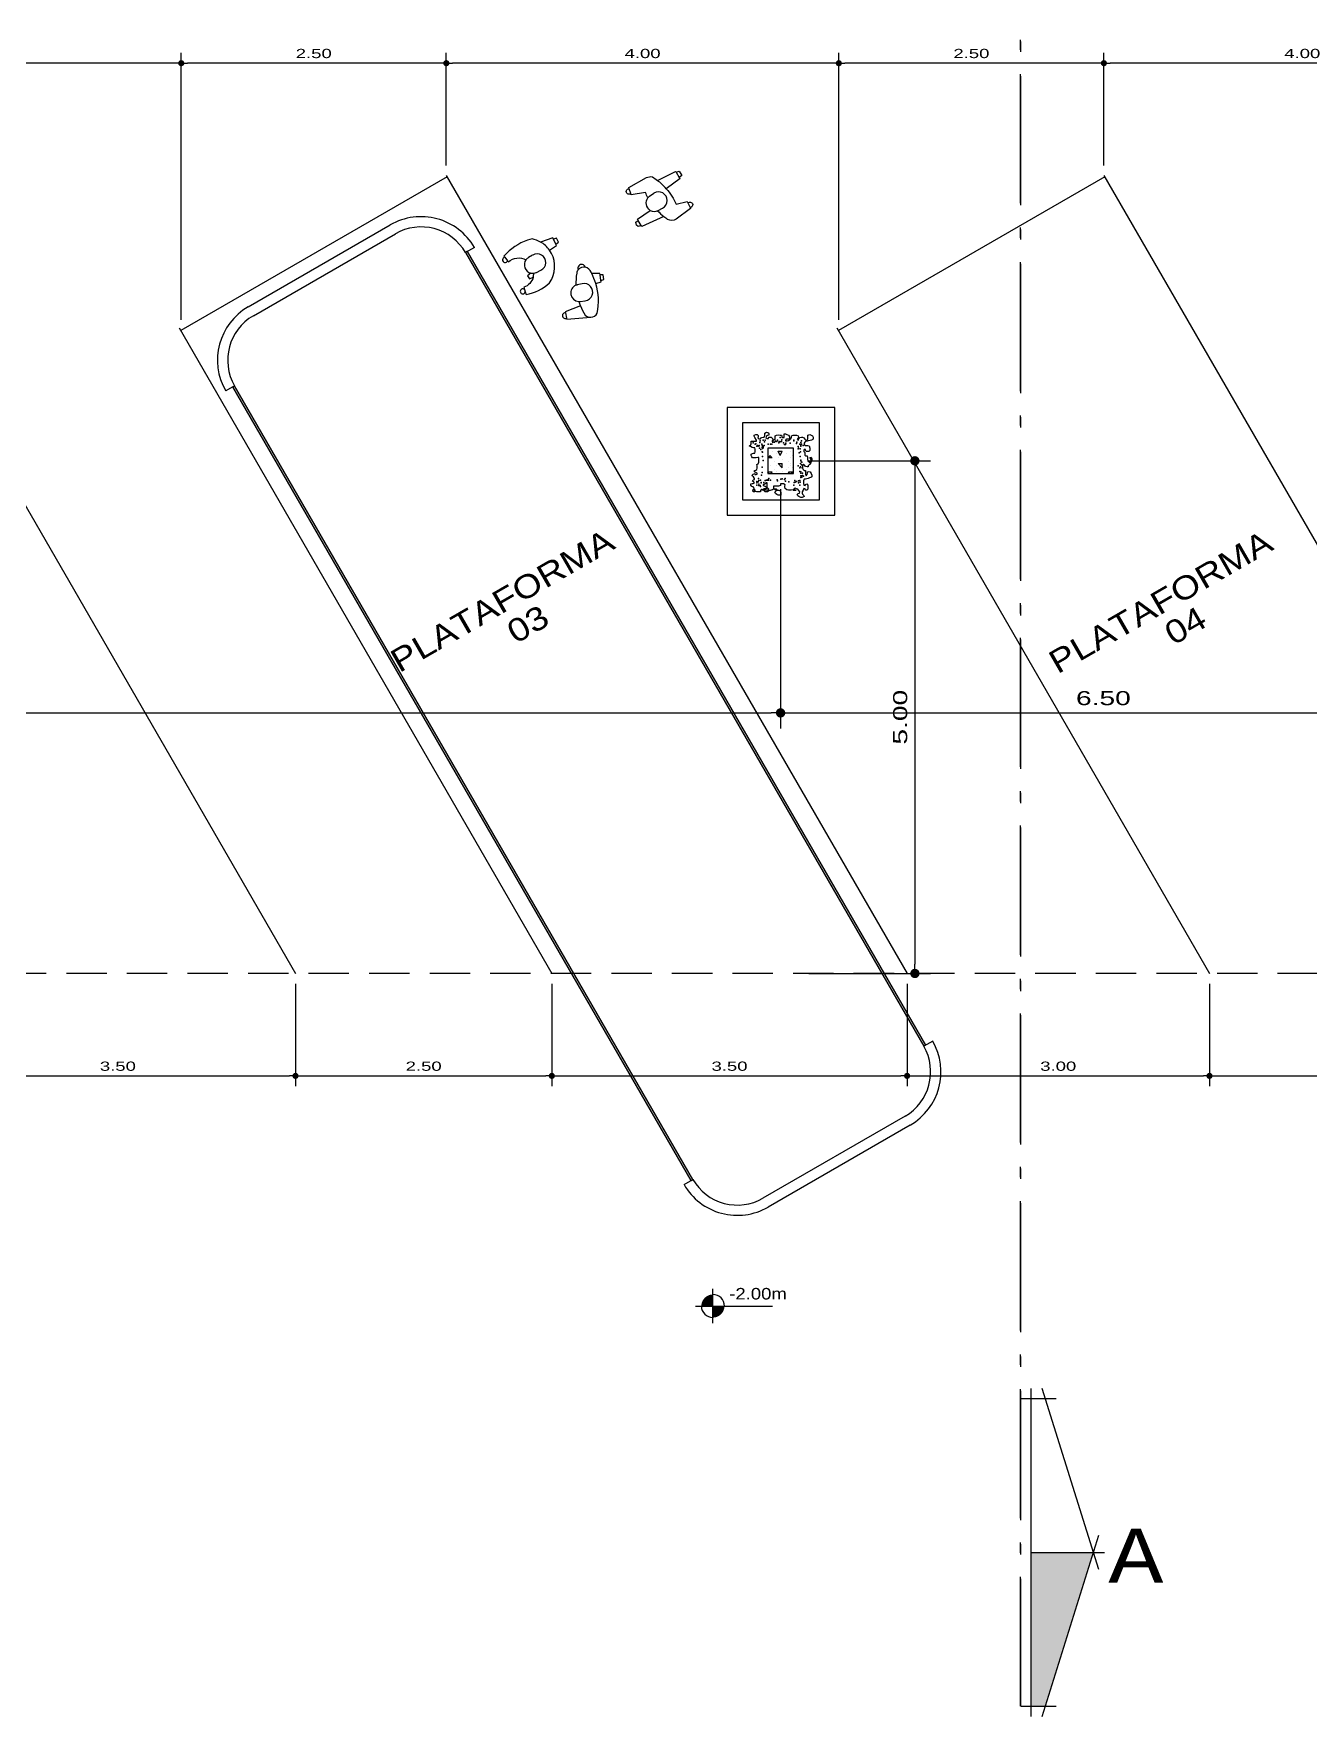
# Model space of a CAD drawing. Extents: x -13.6 to 37.9, y -332.9 to -283.8.
# Drawn here: x 1.12 to 13.56, y -332.9 to -316.48 of the extents above; entities that cross this region are included whole.
import ezdxf

# ---------------------------------------------------------------- set-up
doc = ezdxf.new("R2010")
doc.units = 0
doc.header["$LTSCALE"] = 0.525
doc.header["$MEASUREMENT"] = 0
doc.header["$PDSIZE"] = -5
doc.linetypes.add('HIDDEN', pattern=[0.375, 0.25, -0.125])
doc.linetypes.add('TRACOPT', pattern=[1.1, 0.8, -0.15, 0, -0.15])
doc.layers.get('0').update_dxf_attribs({"linetype": 'CONTINUOUS'})
doc.layers.get('DEFPOINTS').update_dxf_attribs({"linetype": 'CONTINUOUS'})
for name, color, linetype in [('COTA', 13, 'CONTINUOUS'), ('ESPEC', 1, 'CONTINUOUS'), ('ESTRUT', 12, 'CONTINUOUS'), ('FOLHA', 1, 'CONTINUOUS'), ('LINVISTA', 13, 'CONTINUOUS'), ('MOBIL', 1, 'CONTINUOUS'), ('MOBIL_I', 13, 'CONTINUOUS'), ('PAREDE', 6, 'CONTINUOUS'), ('PILARES', 5, 'CONTINUOUS'), ('PROJECAO', 13, 'HIDDEN'), ('RECUO', 13, 'TRACOPT'), ('REG120-160', 5, 'CONTINUOUS'), ('REG200-290', 1, 'CONTINUOUS'), ('VEG', 82, 'CONTINUOUS')]:
    doc.layers.add(name, color=color, linetype=linetype)
doc.styles.add('REGUA120', font='romnswin', dxfattribs={"width": 1.2})
doc.styles.add('REGUA290', font='monosb.ttf', dxfattribs={"width": 1.2})
doc.styles.add('REGUA60', font='romnswin', dxfattribs={"width": 1.5})
doc.styles.add('REGUA80', font='romnswin', dxfattribs={"width": 1.5})
doc.dimstyles.new('STANDARD$0', dxfattribs={"dimscale": 0.05, "dimtxt": 1.8, "dimasz": 1.2, "dimexe": 2, "dimexo": 2, "dimgap": 0.98, "dimtad": 1, "dimrnd": 0.5, "dimzin": 0, "dimdsep": 46, "dimtxsty": 'REGUA80', "dimblk1": 'DOT', "dimblk2": 'DOT', "dimsah": 1, "dimcen": 4, "dimdle": 4, "dimclrd": 22, "dimclre": 22, "dimclrt": 2, "dimadec": 0, "dimazin": 0, "dimtfac": 1, "dimtmove": 0, "dimatfit": 3, "dimldrblk": 'DOT', "dimfxl": 1, "dimtolj": 1, "dimtzin": 0, "dimarcsym": 0})

# ---------------------------------------------------------------- blocks, each defined once
blk = doc.blocks.new('BUS')
at = {"layer": 'FOLHA', "ltscale": 3}
for p, q in [((-954, 220), (-954, 210)), ((-60, 220), (-60, 210)), ((-954, 212), (-60, 212)), ((-954, 212), (-954, 210)), ((-954, 210), (-60, 210)), ((-60, 212), (-60, 210)), ((-1014, 0), (-1014, 160)), ((-1004, 0), (-1004, 160)), ((-10, 160), (-10, 0)), ((0, 160), (0, 0)), ((-60, -50), (-954, -50)), ((-954, -52), (-954, -50)), ((-954, -50), (-954, -60)), ((-60, -52), (-954, -52)), ((-60, -52), (-60, -50)), ((-60, -60), (-60, -50))]:
    blk.add_line(p, q, dxfattribs=at)
for centre, radius, start, end in [((-954, 160), 60, 90, 180), ((-60, 160), 60, 0, 90), ((-954, 160), 50, 90, 180), ((-60, 160), 50, 0, 90), ((-60, 0), 60, 270, 0), ((-954, 0), 60, 180, 270), ((-954, 0), 50, 180, 270), ((-60, 0), 50, 270, 0)]:
    blk.add_arc(centre, radius, start, end, dxfattribs=at)
blk = doc.blocks.new('SET1')
at = {"layer": 'ESPEC', "ltscale": 2}
for p, q in [((-215.27, 158.06), (-243.01, 69.71)), ((-209.84, 78.06), (-209.84, 158.06)), ((-204.84, 153.06), (-222.08, 153.06)), ((-243.01, 86.4), (-215.27, -1.94)), ((-209.84, 78.06), (-245.63, 78.06)), ((-209.84, -1.94), (-209.84, 78.06)), ((-204.84, 3.06), (-222.08, 3.06))]:
    blk.add_line(p, q, dxfattribs=at)
at = {"layer": 'ESTRUT', "ltscale": 2}
blk.add_solid([(-209.84, 78.06), (-209.84, 153.06), (-240.01, 78.06), (-216.84, 153.06)], dxfattribs=at)
blk = doc.blocks.new('NIVELPB')
at = {"color": 0, "linetype": 'ByBlock', "ltscale": 3}
for p, q in [((0, -2.25), (0, 2.25)), ((-2.25, 0), (7.75, 0))]:
    blk.add_line(p, q, dxfattribs=at)
at = {"color": 0, "linetype": 'ByBlock', "ltscale": 3, "const_width": 1.5}
for points in [[(-0.75, 0, -0.414214), (0, 0.75, -0.618034)], [(0, -0.75, 0.414214), (0.75, 0, 0.618034)]]:
    blk.add_lwpolyline(points, format="xyb", dxfattribs=at)
at = {"color": 0, "linetype": 'ByBlock', "ltscale": 3}
for start, end in [(180, 270), (0, 90)]:
    blk.add_arc((0, 0), 1.5, start, end, dxfattribs=at)
at = {"color": 2, "linetype": 'ByBlock', "ltscale": 3, "style": 'REGUA60', "width": 1.2}
blk.add_attdef('COTAPISO', (2.12, 0.85), '', height=1.5, dxfattribs=at)
blk = doc.blocks.new('ACCAL4_2')
at = {"color": 0, "ltscale": 3}
blk.add_lwpolyline([(4.1, 23.4, 0.117559), (-23.6, 21.4), (-23.4, 19.9, 1.794117), (-22.8, 15.6), (-22.7, 14.2, -0.321116), (-6.8, 7.4, 0.545317), (-9.1, -6.2), (-13.2, -6.9), (-13.2, -10.2), (-9.1, -10.8, -0.242309), (-22, -14.8), (-22.5, -17, 3.747766), (-23.1, -19.4), (-23.7, -21.9, 0.147922), (1.7, -23.5), (5.5, -21.4, 0.279576), (17.7, 4.1), (26, 4.7), (26.1, 6.1), (29.2, 6.3), (29.5, 10.9), (26.4, 11.3), (26.5, 13), (14, 15.4, 0.079312), (8.5, 22)], format="xyb", close=True, dxfattribs=at)
at = {"layer": 'MOBIL_I', "ltscale": 3}
for p, q in [((-23.4, 19.9), (-22.8, 15.6)), ((1.1, 8.2), (-3.7, 8.1)), ((26.1, 6.1), (26.4, 11.3)), ((-4.2, -8.3), (0.6, -8.7)), ((-22.5, -17), (-23.1, -19.4))]:
    blk.add_line(p, q, dxfattribs=at)
for centre, radius, start, end in [((-3.6, -0.1), 8.21, 90.7866, 113.1814), ((1.3, -0.3), 8.43, 265.5742, 90.7866), ((-9.4, 1.4), 27.3, 5.6983, 30.7985), ((-3.6, -0.1), 8.21, 227.599, 265.5742), ((-19.5, -0.2), 14.8, 314.7328, 329.6737)]:
    blk.add_arc(centre, radius, start, end, dxfattribs=at)
blk = doc.blocks.new('ACCAL3_2')
at = {"color": 0, "ltscale": 3}
blk.add_lwpolyline([(-5.9, 19.2, 0.050745), (-9.1, 7.7, 0.795335), (-9.7, -8.3, 0.018724), (-9, -12.7), (-24.8, -15.5), (-24.7, -16.5, 1.331514), (-24.6, -21.8), (-24.5, -22.8), (-1.3, -25.9, 0.270943), (5.6, -23.2, 0.124272), (10.2, 5.5), (15.6, 6), (15.7, 7.3), (18.8, 7.7), (19, 12.3), (16, 12.8), (16, 14.3), (8.4, 15.7, 0.006092), (8, 17.1, 0.195472), (3.5, 23.1, 1.071021), (-3.8, 22.1, 0.113766)], format="xyb", close=True, dxfattribs=at)
at = {"layer": 'MOBIL_I', "ltscale": 3}
for p, q in [((-2.8, 7.9), (-7.7, 7.8)), ((15.7, 7.3), (16, 12.8)), ((-8.2, -8.6), (-3.3, -9)), ((-24.7, -16.5), (-24.6, -21.8))]:
    blk.add_line(p, q, dxfattribs=at)
for centre, radius, start, end in [((0.7, 16.3), 7.37, 67.3715, 128.0124), ((-7.5, -0.4), 8.21, 90.7866, 101.0897), ((-2.7, -0.5), 8.43, 265.5742, 90.7866), ((-48.9, 0.3), 59.3, 4.9762, 15.0154), ((-7.5, -0.4), 8.21, 255.0755, 265.5742), ((49.4, -2.3), 59.3, 190.1234, 200.277), ((-0.2, -18.6), 7.37, 214.885, 261.3926)]:
    blk.add_arc(centre, radius, start, end, dxfattribs=at)
blk = doc.blocks.new('ACCAL2_2')
at = {"color": 0, "ltscale": 3}
blk.add_lwpolyline([(-2.7, -16.8), (-26.3, -15.2), (-26.3, -14), (-29.3, -13.6), (-30.2, -11.4), (-29.4, -8.6), (-26.5, -8.2), (-26.5, -6.9), (-11.5, -5.2, -0.424988), (-7.6, 6.8, -0.023691), (-7.4, 12.4), (-20.6, 17.1), (-20.4, 18.3, -1.531314), (-19.6, 23.2), (-19.4, 24.3), (0.4, 24.7, -0.20126), (5.8, 22.6, -0.025235), (8.5, 17.3), (28.2, 16.7), (28.3, 15.6), (31.3, 15.2), (31.6, 10.3), (28.6, 9.8), (28.7, 8.4), (12.3, 6.1, -0.075889), (13.6, -11.8), (24.4, -14.7), (24.3, -16.1, -1.474162), (24, -21.1), (24, -22), (6.6, -24.5, -0.275118), (-0.7, -20.9, -0.019333)], format="xyb", close=True, dxfattribs=at)
at = {"layer": 'MOBIL_I', "ltscale": 3}
for p, q in [((-20.4, 18.3), (-19.6, 23.2)), ((-5.5, 7.5), (-0.4, 7.9)), ((28.3, 15.6), (28.6, 9.8)), ((-26.3, -14), (-26.5, -8.2)), ((-4.8, -8.9), (0.1, -9)), ((24.3, -16.1), (24, -21.1))]:
    blk.add_line(p, q, dxfattribs=at)
for centre, radius, start, end in [((-45.6, -7.1), 59.3, 12.854, 24.3016), ((-3.8, -1.1), 8.75, 101.0386, 115.8883), ((0.2, -0.5), 8.43, 269.2134, 94.4258), ((-4.7, -0.7), 8.21, 213.3792, 269.2134), ((51.7, 6.9), 59.3, 195.3852, 203.4891)]:
    blk.add_arc(centre, radius, start, end, dxfattribs=at)
blk = doc.blocks.new('_DOT')
at = {"color": 0, "linetype": 'ByBlock'}
blk.add_line((-0.5, 0), (-1, 0), dxfattribs=at)
at = {"color": 0, "linetype": 'ByBlock', "const_width": 0.5}
blk.add_lwpolyline([(-0.25, 0, 1), (0.25, 0, 1)], format="xyb", close=True, dxfattribs=at)
blk = doc.blocks.new('*D157')
at = {"color": 22, "linetype": 'ByBlock', "ltscale": 3}
for p, q in [((8.68, -320.651), (9.865, -320.651)), ((9.713, -320.742), (9.713, -325.561)), ((8.68, -325.652), (9.865, -325.652))]:
    blk.add_line(p, q, dxfattribs=at)
at = {"layer": 'DEFPOINTS', "color": 0, "linetype": 'ByBlock', "ltscale": 3}
for p in [(8.528, -320.651), (8.528, -325.652), (9.713, -325.652)]:
    blk.add_point(p, dxfattribs=at)
at = {"color": 22, "linetype": 'ByBlock', "ltscale": 3, "xscale": 0.09119999999999999, "yscale": 0.09119999999999999, "zscale": 0.09119999999999999}
for p, rotation in [((9.713, -320.651), 90), ((9.713, -325.652), 270)]:
    blk.add_blockref('_DOT', p, dxfattribs=dict(at, rotation=rotation))
at = {"color": 2, "linetype": 'ByBlock', "ltscale": 3, "insert": (9.57, -323.152), "char_height": 0.1368, "attachment_point": 5, "rotation": 90, "style": 'REGUA80'}
blk.add_mtext('\\A1;5.00', dxfattribs=at)
blk = doc.blocks.new('COTAPT')
at = {"color": 0, "linetype": 'ByBlock', "ltscale": 3}
blk.add_line((0, 0), (200, 0), dxfattribs=at)
at = {"color": 6, "linetype": 'ByBlock', "ltscale": 3}
blk.add_lwpolyline([(-20, 20), (20, 20), (20, -20), (-20, -20)], close=True, dxfattribs=at)
blk = doc.blocks.new('*X164')
at = {"color": 0, "ltscale": 3}
for p, q in [((-10.58, -320.56), (-10.58, -320.56)), ((-10.54, -320.58), (-10.54, -320.58)), ((-10.5, -320.6), (-10.52, -320.56)), ((-10.52, -320.56), (-10.48, -320.56)), ((-10.5, -320.6), (-10.48, -320.56)), ((-10.44, -320.58), (-10.44, -320.58)), ((-10.4, -320.56), (-10.4, -320.56)), ((-10.62, -320.621), (-10.6, -320.601)), ((-10.62, -320.62), (-10.58, -320.62)), ((-10.62, -320.64), (-10.62, -320.64)), ((-10.582, -320.62), (-10.602, -320.6)), ((-10.6, -320.7), (-10.6, -320.7)), ((-10.56, -320.66), (-10.56, -320.66)), ((-10.56, -320.74), (-10.56, -320.74)), ((-10.54, -320.7), (-10.54, -320.7)), ((-10.482, -320.72), (-10.522, -320.68)), ((-10.52, -320.62), (-10.52, -320.62)), ((-10.52, -320.68), (-10.48, -320.68)), ((-10.48, -320.64), (-10.48, -320.64)), ((-10.48, -320.72), (-10.48, -320.68)), ((-10.44, -320.74), (-10.44, -320.74)), ((-10.42, -320.66), (-10.42, -320.66)), ((-10.42, -320.72), (-10.42, -320.72)), ((-10.4, -320.62), (-10.4, -320.62)), ((-10.4, -320.68), (-10.4, -320.68)), ((-10.4, -320.7), (-10.4, -320.7)), ((-10.38, -320.6), (-10.38, -320.6)), ((-10.38, -320.72), (-10.38, -320.72)), ((-10.611, -320.778), (-10.62, -320.76)), ((-10.62, -320.76), (-10.58, -320.76)), ((-10.589, -320.778), (-10.58, -320.76)), ((-10.54, -320.76), (-10.54, -320.76)), ((-10.48, -320.76), (-10.48, -320.76)), ((-10.411, -320.778), (-10.42, -320.76)), ((-10.42, -320.76), (-10.4, -320.76)), ((-10.4, -320.76), (-10.38, -320.76)), ((-10.389, -320.778), (-10.38, -320.76))]:
    blk.add_line(p, q, dxfattribs=at)
blk = doc.blocks.new('*D177')
at = {"color": 22, "linetype": 'ByBlock', "ltscale": 3}
for p, q in [((3.672, -325.752), (3.672, -326.751)), ((0.268, -326.651), (3.612, -326.651))]:
    blk.add_line(p, q, dxfattribs=at)
at = {"layer": 'DEFPOINTS', "color": 0, "linetype": 'ByBlock', "ltscale": 3}
for p in [(0.208, -325.652), (3.672, -325.652), (3.672, -326.651)]:
    blk.add_point(p, dxfattribs=at)
at = {"color": 22, "linetype": 'ByBlock', "ltscale": 3, "xscale": 0.06, "yscale": 0.06, "zscale": 0.06, "rotation": 180}
blk.add_blockref('_DOT', (0.208, -326.651), dxfattribs=at)
at = {"color": 22, "linetype": 'ByBlock', "ltscale": 3, "xscale": 0.06, "yscale": 0.06, "zscale": 0.06}
blk.add_blockref('_DOT', (3.672, -326.651), dxfattribs=at)
at = {"color": 2, "linetype": 'ByBlock', "ltscale": 3, "insert": (1.94, -326.557), "char_height": 0.09, "attachment_point": 5, "style": 'REGUA80'}
blk.add_mtext('\\A1;3.50', dxfattribs=at)
blk = doc.blocks.new('*D178')
at = {"color": 22, "linetype": 'ByBlock', "ltscale": 3}
for p, q in [((6.172, -325.752), (6.172, -326.751)), ((3.732, -326.651), (6.112, -326.651))]:
    blk.add_line(p, q, dxfattribs=at)
at = {"layer": 'DEFPOINTS', "color": 0, "linetype": 'ByBlock', "ltscale": 3}
for p in [(3.672, -325.652), (6.172, -325.652), (6.172, -326.651)]:
    blk.add_point(p, dxfattribs=at)
at = {"color": 22, "linetype": 'ByBlock', "ltscale": 3, "xscale": 0.06, "yscale": 0.06, "zscale": 0.06, "rotation": 180}
blk.add_blockref('_DOT', (3.672, -326.651), dxfattribs=at)
at = {"color": 22, "linetype": 'ByBlock', "ltscale": 3, "xscale": 0.06, "yscale": 0.06, "zscale": 0.06}
blk.add_blockref('_DOT', (6.172, -326.651), dxfattribs=at)
at = {"color": 2, "linetype": 'ByBlock', "ltscale": 3, "insert": (4.922, -326.557), "char_height": 0.09, "attachment_point": 5, "style": 'REGUA80'}
blk.add_mtext('\\A1;2.50', dxfattribs=at)
blk = doc.blocks.new('*D179')
at = {"color": 22, "linetype": 'ByBlock', "ltscale": 3}
for p, q in [((9.637, -325.752), (9.637, -326.751)), ((6.232, -326.651), (9.577, -326.651))]:
    blk.add_line(p, q, dxfattribs=at)
at = {"layer": 'DEFPOINTS', "color": 0, "linetype": 'ByBlock', "ltscale": 3}
for p in [(6.172, -325.652), (9.637, -325.652), (9.637, -326.651)]:
    blk.add_point(p, dxfattribs=at)
at = {"color": 22, "linetype": 'ByBlock', "ltscale": 3, "xscale": 0.06, "yscale": 0.06, "zscale": 0.06, "rotation": 180}
blk.add_blockref('_DOT', (6.172, -326.651), dxfattribs=at)
at = {"color": 22, "linetype": 'ByBlock', "ltscale": 3, "xscale": 0.06, "yscale": 0.06, "zscale": 0.06}
blk.add_blockref('_DOT', (9.637, -326.651), dxfattribs=at)
at = {"color": 2, "linetype": 'ByBlock', "ltscale": 3, "insert": (7.905, -326.557), "char_height": 0.09, "attachment_point": 5, "style": 'REGUA80'}
blk.add_mtext('\\A1;3.50', dxfattribs=at)
blk = doc.blocks.new('*D180')
at = {"color": 22, "linetype": 'ByBlock', "ltscale": 3}
for p, q in [((12.586, -325.752), (12.586, -326.751)), ((9.697, -326.651), (12.526, -326.651))]:
    blk.add_line(p, q, dxfattribs=at)
at = {"layer": 'DEFPOINTS', "color": 0, "linetype": 'ByBlock', "ltscale": 3}
for p in [(9.637, -325.652), (12.586, -325.652), (12.586, -326.651)]:
    blk.add_point(p, dxfattribs=at)
at = {"color": 22, "linetype": 'ByBlock', "ltscale": 3, "xscale": 0.06, "yscale": 0.06, "zscale": 0.06, "rotation": 180}
blk.add_blockref('_DOT', (9.637, -326.651), dxfattribs=at)
at = {"color": 22, "linetype": 'ByBlock', "ltscale": 3, "xscale": 0.06, "yscale": 0.06, "zscale": 0.06}
blk.add_blockref('_DOT', (12.586, -326.651), dxfattribs=at)
at = {"color": 2, "linetype": 'ByBlock', "ltscale": 3, "insert": (11.111, -326.557), "char_height": 0.09, "attachment_point": 5, "style": 'REGUA80'}
blk.add_mtext('\\A1;3.00', dxfattribs=at)
blk = doc.blocks.new('*D181')
at = {"color": 22, "linetype": 'ByBlock', "ltscale": 3}
for p, q in [((16.05, -325.752), (16.05, -326.751)), ((12.646, -326.651), (15.99, -326.651))]:
    blk.add_line(p, q, dxfattribs=at)
at = {"layer": 'DEFPOINTS', "color": 0, "linetype": 'ByBlock', "ltscale": 3}
for p in [(12.586, -325.652), (16.05, -325.652), (16.05, -326.651)]:
    blk.add_point(p, dxfattribs=at)
at = {"color": 22, "linetype": 'ByBlock', "ltscale": 3, "xscale": 0.06, "yscale": 0.06, "zscale": 0.06, "rotation": 180}
blk.add_blockref('_DOT', (12.586, -326.651), dxfattribs=at)
at = {"color": 22, "linetype": 'ByBlock', "ltscale": 3, "xscale": 0.06, "yscale": 0.06, "zscale": 0.06}
blk.add_blockref('_DOT', (16.05, -326.651), dxfattribs=at)
at = {"color": 2, "linetype": 'ByBlock', "ltscale": 3, "insert": (14.318, -326.557), "char_height": 0.09, "attachment_point": 5, "style": 'REGUA80'}
blk.add_mtext('\\A1;3.50', dxfattribs=at)
blk = doc.blocks.new('*D194')
at = {"color": 22, "linetype": 'ByBlock', "ltscale": 3}
for p, q in [((11.556, -317.769), (11.556, -316.672)), ((15.366, -316.772), (11.616, -316.772))]:
    blk.add_line(p, q, dxfattribs=at)
at = {"layer": 'DEFPOINTS', "color": 0, "linetype": 'ByBlock', "ltscale": 3}
for p in [(11.556, -316.772), (11.556, -317.869), (15.426, -319.376)]:
    blk.add_point(p, dxfattribs=at)
at = {"color": 22, "linetype": 'ByBlock', "ltscale": 3, "xscale": 0.06, "yscale": 0.06, "zscale": 0.06, "rotation": 180}
blk.add_blockref('_DOT', (11.556, -316.772), dxfattribs=at)
at = {"color": 22, "linetype": 'ByBlock', "ltscale": 3, "xscale": 0.06, "yscale": 0.06, "zscale": 0.06}
blk.add_blockref('_DOT', (15.426, -316.772), dxfattribs=at)
at = {"color": 2, "linetype": 'ByBlock', "ltscale": 3, "insert": (13.491, -316.678), "char_height": 0.09, "attachment_point": 5, "style": 'REGUA80'}
blk.add_mtext('\\A1;4.00', dxfattribs=at)
blk = doc.blocks.new('*D195')
at = {"color": 22, "linetype": 'ByBlock', "ltscale": 3}
for p, q in [((8.971, -319.276), (8.971, -316.672)), ((11.496, -316.772), (9.031, -316.772))]:
    blk.add_line(p, q, dxfattribs=at)
at = {"layer": 'DEFPOINTS', "color": 0, "linetype": 'ByBlock', "ltscale": 3}
for p in [(8.971, -316.772), (11.556, -317.869), (8.971, -319.376)]:
    blk.add_point(p, dxfattribs=at)
at = {"color": 22, "linetype": 'ByBlock', "ltscale": 3, "xscale": 0.06, "yscale": 0.06, "zscale": 0.06, "rotation": 180}
blk.add_blockref('_DOT', (8.971, -316.772), dxfattribs=at)
at = {"color": 22, "linetype": 'ByBlock', "ltscale": 3, "xscale": 0.06, "yscale": 0.06, "zscale": 0.06}
blk.add_blockref('_DOT', (11.556, -316.772), dxfattribs=at)
at = {"color": 2, "linetype": 'ByBlock', "ltscale": 3, "insert": (10.264, -316.678), "char_height": 0.09, "attachment_point": 5, "style": 'REGUA80'}
blk.add_mtext('\\A1;2.50', dxfattribs=at)
blk = doc.blocks.new('*D196')
at = {"color": 22, "linetype": 'ByBlock', "ltscale": 3}
for p, q in [((5.143, -317.769), (5.143, -316.672)), ((8.911, -316.772), (5.203, -316.772))]:
    blk.add_line(p, q, dxfattribs=at)
at = {"layer": 'DEFPOINTS', "color": 0, "linetype": 'ByBlock', "ltscale": 3}
for p in [(5.143, -316.772), (5.143, -317.869), (8.971, -319.376)]:
    blk.add_point(p, dxfattribs=at)
at = {"color": 22, "linetype": 'ByBlock', "ltscale": 3, "xscale": 0.06, "yscale": 0.06, "zscale": 0.06, "rotation": 180}
blk.add_blockref('_DOT', (5.143, -316.772), dxfattribs=at)
at = {"color": 22, "linetype": 'ByBlock', "ltscale": 3, "xscale": 0.06, "yscale": 0.06, "zscale": 0.06}
blk.add_blockref('_DOT', (8.971, -316.772), dxfattribs=at)
at = {"color": 2, "linetype": 'ByBlock', "ltscale": 3, "insert": (7.057, -316.678), "char_height": 0.09, "attachment_point": 5, "style": 'REGUA80'}
blk.add_mtext('\\A1;4.00', dxfattribs=at)
blk = doc.blocks.new('*D197')
at = {"color": 22, "linetype": 'ByBlock', "ltscale": 3}
for p, q in [((2.558, -319.276), (2.558, -316.672)), ((5.083, -316.772), (2.618, -316.772))]:
    blk.add_line(p, q, dxfattribs=at)
at = {"layer": 'DEFPOINTS', "color": 0, "linetype": 'ByBlock', "ltscale": 3}
for p in [(2.558, -316.772), (5.143, -317.869), (2.558, -319.376)]:
    blk.add_point(p, dxfattribs=at)
at = {"color": 22, "linetype": 'ByBlock', "ltscale": 3, "xscale": 0.06, "yscale": 0.06, "zscale": 0.06, "rotation": 180}
blk.add_blockref('_DOT', (2.558, -316.772), dxfattribs=at)
at = {"color": 22, "linetype": 'ByBlock', "ltscale": 3, "xscale": 0.06, "yscale": 0.06, "zscale": 0.06}
blk.add_blockref('_DOT', (5.143, -316.772), dxfattribs=at)
at = {"color": 2, "linetype": 'ByBlock', "ltscale": 3, "insert": (3.85, -316.678), "char_height": 0.09, "attachment_point": 5, "style": 'REGUA80'}
blk.add_mtext('\\A1;2.50', dxfattribs=at)
blk = doc.blocks.new('*D198')
at = {"color": 22, "linetype": 'ByBlock', "ltscale": 3}
for p, q in [((-0.815, -317.78), (-0.815, -316.672)), ((2.498, -316.772), (-0.755, -316.772))]:
    blk.add_line(p, q, dxfattribs=at)
at = {"layer": 'DEFPOINTS', "color": 0, "linetype": 'ByBlock', "ltscale": 3}
for p in [(-0.815, -316.772), (-0.815, -317.88), (2.558, -319.376)]:
    blk.add_point(p, dxfattribs=at)
at = {"color": 22, "linetype": 'ByBlock', "ltscale": 3, "xscale": 0.06, "yscale": 0.06, "zscale": 0.06, "rotation": 180}
blk.add_blockref('_DOT', (-0.815, -316.772), dxfattribs=at)
at = {"color": 22, "linetype": 'ByBlock', "ltscale": 3, "xscale": 0.06, "yscale": 0.06, "zscale": 0.06}
blk.add_blockref('_DOT', (2.558, -316.772), dxfattribs=at)
at = {"color": 2, "linetype": 'ByBlock', "ltscale": 3, "insert": (0.872, -316.678), "char_height": 0.09, "attachment_point": 5, "style": 'REGUA80'}
blk.add_mtext('\\A1;3.50', dxfattribs=at)
blk = doc.blocks.new('*D207')
at = {"color": 22, "linetype": 'ByBlock', "ltscale": 3}
for p, q in [((8.403, -320.928), (8.403, -323.262)), ((-10.406, -323.11), (8.311, -323.11))]:
    blk.add_line(p, q, dxfattribs=at)
at = {"layer": 'DEFPOINTS', "color": 0, "linetype": 'ByBlock', "ltscale": 3}
for p in [(-10.497, -320.778), (8.403, -320.776), (8.403, -323.11)]:
    blk.add_point(p, dxfattribs=at)
at = {"color": 22, "linetype": 'ByBlock', "ltscale": 3, "xscale": 0.09119999999999999, "yscale": 0.09119999999999999, "zscale": 0.09119999999999999, "rotation": 180}
blk.add_blockref('_DOT', (-10.497, -323.11), dxfattribs=at)
at = {"color": 22, "linetype": 'ByBlock', "ltscale": 3, "xscale": 0.09119999999999999, "yscale": 0.09119999999999999, "zscale": 0.09119999999999999}
blk.add_blockref('_DOT', (8.403, -323.11), dxfattribs=at)
at = {"color": 2, "linetype": 'ByBlock', "ltscale": 3, "insert": (-1.047, -322.967), "char_height": 0.1368, "attachment_point": 5, "style": 'REGUA80'}
blk.add_mtext('\\A1;19.00', dxfattribs=at)
blk = doc.blocks.new('*D208')
at = {"color": 22, "linetype": 'ByBlock', "ltscale": 3}
for p, q in [((14.699, -320.929), (14.699, -323.262)), ((8.494, -323.11), (14.608, -323.11))]:
    blk.add_line(p, q, dxfattribs=at)
at = {"layer": 'DEFPOINTS', "color": 0, "linetype": 'ByBlock', "ltscale": 3}
for p in [(8.403, -320.776), (14.699, -320.777), (14.699, -323.11)]:
    blk.add_point(p, dxfattribs=at)
at = {"color": 22, "linetype": 'ByBlock', "ltscale": 3, "xscale": 0.09119999999999999, "yscale": 0.09119999999999999, "zscale": 0.09119999999999999, "rotation": 180}
blk.add_blockref('_DOT', (8.403, -323.11), dxfattribs=at)
at = {"color": 22, "linetype": 'ByBlock', "ltscale": 3, "xscale": 0.09119999999999999, "yscale": 0.09119999999999999, "zscale": 0.09119999999999999}
blk.add_blockref('_DOT', (14.699, -323.11), dxfattribs=at)
at = {"color": 2, "linetype": 'ByBlock', "ltscale": 3, "insert": (11.551, -322.967), "char_height": 0.1368, "attachment_point": 5, "style": 'REGUA80'}
blk.add_mtext('\\A1;6.50', dxfattribs=at)

msp = doc.modelspace()

# ---------------------------------------------------------------- linework, layer by layer
at = {"layer": 'FOLHA', "linetype": 'Continuous'}
for points in [[(7.881, -321.181), (8.931, -321.181), (8.931, -320.131), (7.881, -320.131)], [(8.031, -321.031), (8.781, -321.031), (8.781, -320.281), (8.031, -320.281)]]:
    msp.add_lwpolyline(points, close=True, dxfattribs=at)
at = {"layer": 'LINVISTA', "linetype": 'Continuous'}
for p, q in [((-0.821, -317.869), (3.672, -325.652)), ((2.558, -319.376), (5.156, -317.876)), ((5.143, -317.869), (9.637, -325.652)), ((8.971, -319.376), (11.569, -317.876)), ((11.556, -317.869), (16.05, -325.652)), ((2.537, -319.355), (6.172, -325.652)), ((8.95, -319.355), (12.586, -325.652))]:
    msp.add_line(p, q, dxfattribs=at)
at = {"layer": 'PILARES', "linetype": 'Continuous'}
msp.add_lwpolyline([(8.278, -320.776), (8.528, -320.776), (8.528, -320.526), (8.278, -320.526)], close=True, dxfattribs=at)
at = {"layer": 'PROJECAO', "ltscale": 3}
msp.add_line((36.678, -325.652), (-13.572, -325.652), dxfattribs=at)
at = {"layer": 'RECUO', "ltscale": 3}
for p, q in [((10.744, -332.799), (10.744, -283.912)), ((10.744, -283.912), (10.744, -332.799))]:
    msp.add_line(p, q, dxfattribs=at)
at = {"layer": 'VEG', "ltscale": 3}
for p, q in [((8.144, -320.401), (8.16, -320.393)), ((8.144, -320.412), (8.144, -320.401)), ((8.152, -320.424), (8.144, -320.412)), ((8.16, -320.393), (8.176, -320.393)), ((8.176, -320.393), (8.184, -320.404)), ((8.184, -320.416), (8.18, -320.428)), ((8.184, -320.404), (8.184, -320.416)), ((8.244, -320.42), (8.248, -320.408)), ((8.248, -320.381), (8.264, -320.373)), ((8.248, -320.408), (8.248, -320.381)), ((8.264, -320.412), (8.26, -320.424)), ((8.264, -320.373), (8.284, -320.377)), ((8.276, -320.404), (8.264, -320.412)), ((8.288, -320.401), (8.276, -320.404)), ((8.284, -320.377), (8.288, -320.389)), ((8.288, -320.389), (8.288, -320.401)), ((8.351, -320.408), (8.363, -320.401)), ((8.351, -320.444), (8.351, -320.408)), ((8.363, -320.401), (8.379, -320.397)), ((8.379, -320.397), (8.399, -320.401)), ((8.399, -320.401), (8.411, -320.401)), ((8.411, -320.401), (8.415, -320.412)), ((8.415, -320.412), (8.415, -320.424)), ((8.439, -320.389), (8.451, -320.389)), ((8.439, -320.424), (8.439, -320.389)), ((8.451, -320.389), (8.463, -320.393)), ((8.463, -320.393), (8.479, -320.401)), ((8.479, -320.401), (8.486, -320.412)), ((8.486, -320.412), (8.49, -320.424)), ((8.51, -320.408), (8.526, -320.401)), ((8.51, -320.42), (8.51, -320.408)), ((8.526, -320.401), (8.558, -320.401)), ((8.558, -320.401), (8.574, -320.408)), ((8.574, -320.408), (8.578, -320.42)), ((8.669, -320.401), (8.689, -320.393)), ((8.669, -320.436), (8.669, -320.401)), ((8.689, -320.393), (8.701, -320.401)), ((8.701, -320.401), (8.713, -320.408)), ((8.713, -320.408), (8.721, -320.42)), ((8.097, -320.504), (8.109, -320.5)), ((8.109, -320.512), (8.097, -320.504)), ((8.109, -320.5), (8.117, -320.484)), ((8.125, -320.52), (8.109, -320.512)), ((8.117, -320.46), (8.168, -320.46)), ((8.117, -320.484), (8.117, -320.46)), ((8.117, -320.587), (8.129, -320.579)), ((8.14, -320.524), (8.125, -320.52)), ((8.129, -320.579), (8.14, -320.575)), ((8.152, -320.524), (8.14, -320.524)), ((8.14, -320.575), (8.152, -320.575)), ((8.168, -320.448), (8.152, -320.424)), ((8.156, -320.536), (8.152, -320.524)), ((8.152, -320.575), (8.156, -320.563)), ((8.156, -320.563), (8.156, -320.536)), ((8.168, -320.46), (8.168, -320.448)), ((8.18, -320.428), (8.192, -320.436)), ((8.192, -320.436), (8.208, -320.436)), ((8.208, -320.436), (8.216, -320.424)), ((8.216, -320.424), (8.232, -320.42)), ((8.232, -320.42), (8.244, -320.42)), ((8.26, -320.424), (8.272, -320.432)), ((8.272, -320.432), (8.284, -320.432)), ((8.284, -320.432), (8.288, -320.42)), ((8.288, -320.42), (8.311, -320.42)), ((8.311, -320.42), (8.323, -320.432)), ((8.323, -320.432), (8.327, -320.448)), ((8.323, -320.452), (8.339, -320.444)), ((8.323, -320.464), (8.323, -320.452)), ((8.327, -320.476), (8.323, -320.464)), ((8.327, -320.448), (8.327, -320.476)), ((8.339, -320.444), (8.351, -320.444)), ((8.415, -320.424), (8.439, -320.424)), ((8.455, -320.448), (8.463, -320.436)), ((8.455, -320.46), (8.455, -320.448)), ((8.467, -320.46), (8.455, -320.46)), ((8.463, -320.436), (8.502, -320.436)), ((8.479, -320.456), (8.467, -320.46)), ((8.49, -320.448), (8.479, -320.456)), ((8.49, -320.424), (8.49, -320.448)), ((8.502, -320.436), (8.51, -320.42)), ((8.57, -320.432), (8.566, -320.444)), ((8.566, -320.444), (8.578, -320.448)), ((8.578, -320.42), (8.57, -320.432)), ((8.578, -320.448), (8.582, -320.436)), ((8.582, -320.436), (8.59, -320.424)), ((8.59, -320.424), (8.606, -320.42)), ((8.606, -320.42), (8.618, -320.42)), ((8.618, -320.42), (8.63, -320.428)), ((8.63, -320.428), (8.638, -320.44)), ((8.642, -320.536), (8.63, -320.548)), ((8.63, -320.548), (8.63, -320.559)), ((8.63, -320.559), (8.638, -320.571)), ((8.638, -320.468), (8.634, -320.48)), ((8.634, -320.48), (8.634, -320.492)), ((8.634, -320.492), (8.646, -320.5)), ((8.638, -320.44), (8.65, -320.448)), ((8.65, -320.46), (8.638, -320.468)), ((8.638, -320.571), (8.638, -320.595)), ((8.646, -320.548), (8.642, -320.536)), ((8.646, -320.5), (8.669, -320.5)), ((8.654, -320.559), (8.646, -320.548)), ((8.65, -320.448), (8.662, -320.448)), ((8.662, -320.46), (8.65, -320.46)), ((8.677, -320.559), (8.654, -320.559)), ((8.662, -320.448), (8.669, -320.436)), ((8.673, -320.456), (8.662, -320.46)), ((8.669, -320.5), (8.681, -320.504)), ((8.693, -320.452), (8.673, -320.456)), ((8.689, -320.551), (8.677, -320.559)), ((8.681, -320.504), (8.689, -320.528)), ((8.689, -320.528), (8.689, -320.551)), ((8.705, -320.448), (8.693, -320.452)), ((8.717, -320.444), (8.705, -320.448)), ((8.721, -320.432), (8.717, -320.444)), ((8.721, -320.42), (8.721, -320.432)), ((8.117, -320.599), (8.117, -320.587)), ((8.121, -320.611), (8.117, -320.599)), ((8.129, -320.623), (8.121, -320.611)), ((8.164, -320.623), (8.129, -320.623)), ((8.148, -320.746), (8.16, -320.742)), ((8.148, -320.758), (8.148, -320.746)), ((8.16, -320.742), (8.172, -320.734)), ((8.18, -320.619), (8.164, -320.623)), ((8.172, -320.687), (8.184, -320.679)), ((8.176, -320.699), (8.172, -320.687)), ((8.172, -320.734), (8.176, -320.722)), ((8.176, -320.722), (8.176, -320.699)), ((8.192, -320.619), (8.18, -320.619)), ((8.184, -320.679), (8.192, -320.663)), ((8.192, -320.663), (8.192, -320.619)), ((8.626, -320.683), (8.618, -320.699)), ((8.618, -320.699), (8.618, -320.722)), ((8.618, -320.722), (8.622, -320.734)), ((8.622, -320.734), (8.634, -320.746)), ((8.638, -320.695), (8.626, -320.683)), ((8.634, -320.746), (8.646, -320.746)), ((8.638, -320.595), (8.65, -320.603)), ((8.646, -320.706), (8.638, -320.695)), ((8.662, -320.71), (8.646, -320.706)), ((8.646, -320.746), (8.646, -320.786)), ((8.65, -320.603), (8.662, -320.603)), ((8.662, -320.603), (8.665, -320.619)), ((8.673, -320.71), (8.662, -320.71)), ((8.665, -320.619), (8.665, -320.635)), ((8.665, -320.635), (8.669, -320.651)), ((8.669, -320.651), (8.685, -320.663)), ((8.685, -320.687), (8.673, -320.699)), ((8.673, -320.699), (8.673, -320.71)), ((8.685, -320.663), (8.697, -320.663)), ((8.697, -320.671), (8.685, -320.687)), ((8.689, -320.619), (8.701, -320.615)), ((8.697, -320.631), (8.689, -320.619)), ((8.701, -320.647), (8.697, -320.631)), ((8.697, -320.663), (8.701, -320.647)), ((8.705, -320.659), (8.697, -320.671)), ((8.701, -320.615), (8.709, -320.631)), ((8.709, -320.643), (8.705, -320.659)), ((8.709, -320.631), (8.709, -320.643)), ((8.113, -320.877), (8.125, -320.873)), ((8.113, -320.889), (8.113, -320.877)), ((8.121, -320.901), (8.113, -320.889)), ((8.136, -320.905), (8.121, -320.901)), ((8.125, -320.79), (8.136, -320.782)), ((8.129, -320.802), (8.125, -320.79)), ((8.125, -320.873), (8.136, -320.873)), ((8.14, -320.806), (8.129, -320.802)), ((8.129, -320.849), (8.136, -320.838)), ((8.14, -320.853), (8.129, -320.849)), ((8.136, -320.782), (8.152, -320.774)), ((8.136, -320.838), (8.148, -320.834)), ((8.136, -320.873), (8.148, -320.865)), ((8.144, -320.917), (8.136, -320.905)), ((8.148, -320.822), (8.14, -320.806)), ((8.148, -320.865), (8.14, -320.853)), ((8.16, -320.766), (8.148, -320.758)), ((8.148, -320.834), (8.148, -320.822)), ((8.152, -320.774), (8.152, -320.786)), ((8.152, -320.786), (8.164, -320.786)), ((8.176, -320.77), (8.16, -320.766)), ((8.164, -320.786), (8.176, -320.782)), ((8.176, -320.782), (8.176, -320.77)), ((8.232, -320.881), (8.232, -320.893)), ((8.244, -320.881), (8.232, -320.881)), ((8.232, -320.893), (8.252, -320.897)), ((8.26, -320.873), (8.244, -320.881)), ((8.252, -320.897), (8.264, -320.909)), ((8.26, -320.861), (8.26, -320.873)), ((8.272, -320.865), (8.26, -320.861)), ((8.264, -320.909), (8.276, -320.913)), ((8.272, -320.917), (8.272, -320.865)), ((8.335, -320.897), (8.335, -320.921)), ((8.383, -320.897), (8.335, -320.897)), ((8.403, -320.893), (8.383, -320.897)), ((8.403, -320.877), (8.403, -320.893)), ((8.431, -320.877), (8.403, -320.877)), ((8.447, -320.885), (8.431, -320.877)), ((8.443, -320.897), (8.447, -320.885)), ((8.443, -320.909), (8.443, -320.897)), ((8.447, -320.921), (8.443, -320.909)), ((8.634, -320.83), (8.626, -320.846)), ((8.626, -320.846), (8.626, -320.873)), ((8.626, -320.873), (8.63, -320.889)), ((8.63, -320.889), (8.642, -320.893)), ((8.646, -320.83), (8.634, -320.83)), ((8.642, -320.893), (8.646, -320.881)), ((8.646, -320.786), (8.654, -320.798)), ((8.658, -320.826), (8.646, -320.83)), ((8.646, -320.881), (8.658, -320.877)), ((8.654, -320.798), (8.662, -320.786)), ((8.673, -320.822), (8.658, -320.826)), ((8.658, -320.877), (8.669, -320.889)), ((8.662, -320.786), (8.665, -320.77)), ((8.665, -320.758), (8.677, -320.754)), ((8.665, -320.77), (8.665, -320.758)), ((8.669, -320.889), (8.669, -320.929)), ((8.685, -320.818), (8.673, -320.822)), ((8.677, -320.754), (8.693, -320.758)), ((8.697, -320.814), (8.685, -320.818)), ((8.693, -320.758), (8.701, -320.774)), ((8.709, -320.806), (8.697, -320.814)), ((8.701, -320.774), (8.709, -320.79)), ((8.709, -320.79), (8.709, -320.806)), ((8.132, -320.933), (8.129, -320.945)), ((8.129, -320.945), (8.14, -320.949)), ((8.144, -320.929), (8.132, -320.933)), ((8.14, -320.949), (8.152, -320.949)), ((8.144, -320.941), (8.144, -320.917)), ((8.156, -320.937), (8.144, -320.929)), ((8.152, -320.949), (8.152, -320.941)), ((8.156, -320.949), (8.156, -320.937)), ((8.168, -320.953), (8.156, -320.949)), ((8.208, -320.953), (8.168, -320.953)), ((8.216, -320.929), (8.208, -320.941)), ((8.208, -320.941), (8.208, -320.953)), ((8.228, -320.937), (8.216, -320.929)), ((8.284, -320.937), (8.228, -320.937)), ((8.232, -320.929), (8.244, -320.921)), ((8.24, -320.941), (8.232, -320.929)), ((8.252, -320.953), (8.24, -320.941)), ((8.244, -320.921), (8.26, -320.921)), ((8.276, -320.953), (8.252, -320.953)), ((8.26, -320.921), (8.272, -320.917)), ((8.276, -320.913), (8.284, -320.925)), ((8.288, -320.945), (8.276, -320.953)), ((8.284, -320.925), (8.284, -320.937)), ((8.3, -320.941), (8.288, -320.945)), ((8.311, -320.937), (8.3, -320.941)), ((8.323, -320.933), (8.311, -320.937)), ((8.335, -320.929), (8.323, -320.933)), ((8.335, -320.921), (8.347, -320.929)), ((8.359, -320.929), (8.335, -320.929)), ((8.347, -320.929), (8.359, -320.937)), ((8.347, -320.957), (8.359, -320.945)), ((8.355, -320.969), (8.347, -320.957)), ((8.367, -320.981), (8.355, -320.969)), ((8.371, -320.933), (8.359, -320.929)), ((8.359, -320.945), (8.371, -320.933)), ((8.359, -320.937), (8.387, -320.937)), ((8.379, -320.985), (8.367, -320.981)), ((8.407, -320.985), (8.379, -320.985)), ((8.387, -320.937), (8.399, -320.945)), ((8.399, -320.945), (8.407, -320.957)), ((8.407, -320.957), (8.407, -320.985)), ((8.463, -320.933), (8.447, -320.921)), ((8.479, -320.937), (8.463, -320.933)), ((8.506, -320.937), (8.479, -320.937)), ((8.526, -320.933), (8.506, -320.937)), ((8.534, -320.925), (8.526, -320.937)), ((8.542, -320.933), (8.526, -320.933)), ((8.526, -320.937), (8.554, -320.937)), ((8.546, -320.917), (8.534, -320.925)), ((8.554, -320.937), (8.542, -320.933)), ((8.558, -320.925), (8.546, -320.917)), ((8.57, -320.929), (8.558, -320.925)), ((8.566, -320.981), (8.574, -320.969)), ((8.57, -320.993), (8.566, -320.981)), ((8.582, -320.941), (8.57, -320.929)), ((8.582, -321), (8.57, -320.993)), ((8.574, -320.969), (8.586, -320.965)), ((8.59, -320.953), (8.582, -320.941)), ((8.602, -321.008), (8.582, -321)), ((8.586, -320.965), (8.59, -320.953)), ((8.614, -321.008), (8.602, -321.008)), ((8.622, -320.937), (8.614, -320.953)), ((8.614, -320.953), (8.614, -320.965)), ((8.614, -320.965), (8.618, -320.977)), ((8.634, -321), (8.614, -321.008)), ((8.618, -320.977), (8.63, -320.989)), ((8.63, -320.921), (8.622, -320.937)), ((8.642, -320.925), (8.63, -320.921)), ((8.63, -320.989), (8.634, -321)), ((8.646, -320.937), (8.642, -320.925)), ((8.658, -320.937), (8.646, -320.937)), ((8.669, -320.929), (8.658, -320.937))]:
    msp.add_line(p, q, dxfattribs=at)
for p in [(8.135, -320.476), (8.155, -320.49), (8.163, -320.484), (8.172, -320.507), (8.174, -320.507), (8.177, -320.501), (8.191, -320.509), (8.191, -320.509), (8.194, -320.501), (8.197, -320.526), (8.2, -320.473), (8.205, -320.456), (8.211, -320.54), (8.219, -320.49), (8.222, -320.498), (8.222, -320.521), (8.222, -320.563), (8.225, -320.512), (8.225, -320.532), (8.228, -320.565), (8.231, -320.509), (8.231, -320.526), (8.233, -320.448), (8.233, -320.515), (8.233, -320.523), (8.242, -320.501), (8.247, -320.467), (8.253, -320.448), (8.253, -320.45), (8.281, -320.49), (8.306, -320.487), (8.318, -320.487), (8.343, -320.47), (8.354, -320.459), (8.368, -320.464), (8.374, -320.45), (8.385, -320.476), (8.388, -320.462), (8.396, -320.467), (8.399, -320.422), (8.408, -320.462), (8.413, -320.464), (8.416, -320.445), (8.43, -320.476), (8.441, -320.492), (8.45, -320.492), (8.455, -320.478), (8.495, -320.478), (8.531, -320.448), (8.531, -320.456), (8.557, -320.481), (8.562, -320.47), (8.573, -320.512), (8.576, -320.535), (8.579, -320.529), (8.585, -320.574), (8.59, -320.49), (8.593, -320.535), (8.596, -320.563), (8.599, -320.495), (8.599, -320.501), (8.602, -320.473), (8.602, -320.509), (8.607, -320.456), (8.607, -320.49), (8.624, -320.501), (8.222, -320.714), (8.225, -320.61), (8.233, -320.647), (8.576, -320.7), (8.59, -320.72), (8.593, -320.608), (8.596, -320.678), (8.596, -320.711), (8.602, -320.644), (8.602, -320.652), (8.607, -320.689), (8.61, -320.664), (8.613, -320.72), (8.616, -320.692), (8.172, -320.852), (8.172, -320.866), (8.172, -320.888), (8.183, -320.857), (8.188, -320.824), (8.191, -320.843), (8.191, -320.88), (8.191, -320.891), (8.205, -320.891), (8.208, -320.841), (8.208, -320.902), (8.214, -320.863), (8.214, -320.866), (8.217, -320.79), (8.222, -320.765), (8.239, -320.863), (8.253, -320.843), (8.264, -320.841), (8.276, -320.841), (8.281, -320.832), (8.284, -320.841), (8.287, -320.824), (8.306, -320.841), (8.371, -320.835), (8.374, -320.846), (8.405, -320.829), (8.419, -320.827), (8.441, -320.832), (8.447, -320.824), (8.45, -320.849), (8.484, -320.857), (8.531, -320.888), (8.534, -320.863), (8.543, -320.843), (8.545, -320.86), (8.557, -320.852), (8.579, -320.846), (8.579, -320.866), (8.59, -320.754), (8.59, -320.843), (8.59, -320.888), (8.593, -320.86), (8.599, -320.77), (8.599, -320.77), (8.602, -320.759), (8.602, -320.796), (8.602, -320.813), (8.604, -320.798), (8.61, -320.81), (8.616, -320.793), (8.618, -320.773), (8.627, -320.801)]:
    msp.add_point(p, dxfattribs=at)

# ---------------------------------------------------------------- block references
at = {"layer": 'COTA', "ltscale": 3, "xscale": 0.075, "yscale": 0.075, "zscale": 0.075}
msp.add_blockref('NIVELPB', (7.743, -328.896), dxfattribs=at).add_auto_attribs({'COTAPISO': '-2.00m'})
at = {"layer": 'LINVISTA', "ltscale": 3}
msp.add_blockref('*X164', (18.9, 0.002), dxfattribs=at)
at = {"layer": 'MOBIL', "ltscale": 3, "xscale": 0.01, "yscale": 0.01, "zscale": 0.01}
for name, p, rotation in [('ACCAL2_2', (7.209, -318.108), 28.23517339100909), ('ACCAL4_2', (6.016, -318.72), 30.04022190073928), ('ACCAL3_2', (6.512, -318.995), 11.92108507146745)]:
    msp.add_blockref(name, p, dxfattribs=dict(at, rotation=rotation))
at = {"layer": 'PAREDE', "ltscale": 3}
for name, p, xscale, yscale, zscale, rotation in [('BUS', (8.281, -327.931), 0.01, 0.01, 0.01, 299.9999999999977), ('SET1', (6.648, -329.738), 0.02, 0.02, 0.02, 180)]:
    msp.add_blockref(name, p, dxfattribs=dict(at, xscale=xscale, yscale=yscale, zscale=zscale, rotation=rotation))

# ---------------------------------------------------------------- texts
at = {"layer": 'REG120-160', "ltscale": 3, "style": 'REGUA120', "width": 1.2}
for s, p in [('PLATAFORMA', (4.685, -322.723)), ('PLATAFORMA', (11.105, -322.735)), ('03', (5.82, -322.441)), ('04', (12.233, -322.456))]:
    msp.add_text(s, height=0.225, rotation=30, dxfattribs=at).set_placement(p)
at = {"layer": 'REG200-290', "ltscale": 3, "style": 'REGUA290', "width": 1.2}
msp.add_text('A', height=0.525, dxfattribs=at).set_placement((11.601, -331.594))

# ---------------------------------------------------------------- dimensions: what is measured, and where the dimension line sits
at = {"layer": 'COTA', "ltscale": 3}
for base, p1, p2, override, picture, middle in [((-0.815, -316.772), (2.558, -319.376), (-0.815, -317.88), {"dimse1": 1, "dimtmove": 1}, '*D198', (0.872, -316.678)), ((2.55797, -316.77161), (5.14298, -317.8686), (2.55797, -319.37632), {"dimse1": 1, "dimtmove": 1}, '*D197', (3.85048, -316.67761)), ((5.143, -316.772), (8.971, -319.376), (5.143, -317.869), {"dimse1": 1, "dimtmove": 1}, '*D196', (7.057, -316.678)), ((8.9713, -316.7716), (11.5564, -317.8686), (8.9713, -319.3763), {"dimse1": 1, "dimtmove": 1}, '*D195', (10.2639, -316.6776)), ((11.556, -316.772), (15.426, -319.376), (11.556, -317.869), {"dimse1": 1, "dimtmove": 1}, '*D194', (13.491, -316.678)), ((8.403, -323.11), (-10.497, -320.778), (8.403, -320.776), {"dimscale": 0.076, "dimse1": 1, "dimtmove": 1}, '*D207', (-1.047, -322.967)), ((14.699, -323.11), (8.403, -320.776), (14.699, -320.777), {"dimscale": 0.076, "dimse1": 1, "dimtmove": 1}, '*D208', (11.551, -322.967)), ((3.672, -326.651), (0.208, -325.652), (3.672, -325.652), {"dimse1": 1, "dimtmove": 1}, '*D177', (1.94, -326.557)), ((6.172, -326.651), (3.672, -325.652), (6.172, -325.652), {"dimse1": 1, "dimtmove": 1}, '*D178', (4.922, -326.557)), ((9.6367, -326.6513), (6.1725, -325.6519), (9.6367, -325.6519), {"dimse1": 1, "dimtmove": 1}, '*D179', (7.9046, -326.5573)), ((12.586, -326.651), (9.637, -325.652), (12.586, -325.652), {"dimse1": 1, "dimtmove": 1}, '*D180', (11.111, -326.557)), ((16.05, -326.651), (12.586, -325.652), (16.05, -325.652), {"dimse1": 1, "dimtmove": 1}, '*D181', (14.318, -326.557))]:
    dim = msp.add_linear_dim(base=base, p1=p1, p2=p2, dimstyle='STANDARD$0', override=override, dxfattribs=at)
    dim.commit()
    dim.dimension.update_dxf_attribs({"geometry": picture, "text_midpoint": middle})
dim = msp.add_linear_dim(base=(9.713, -325.652), p1=(8.528, -320.651), p2=(8.528, -325.652), angle=90, dimstyle='STANDARD$0', override={"dimscale": 0.076, "dimrnd": 0.005, "dimblk": 'COTAPT'}, dxfattribs=at)
dim.commit()
dim.dimension.update_dxf_attribs({"geometry": '*D157', "text_midpoint": (9.57, -323.152)})

doc.saveas('drawing.dxf')
